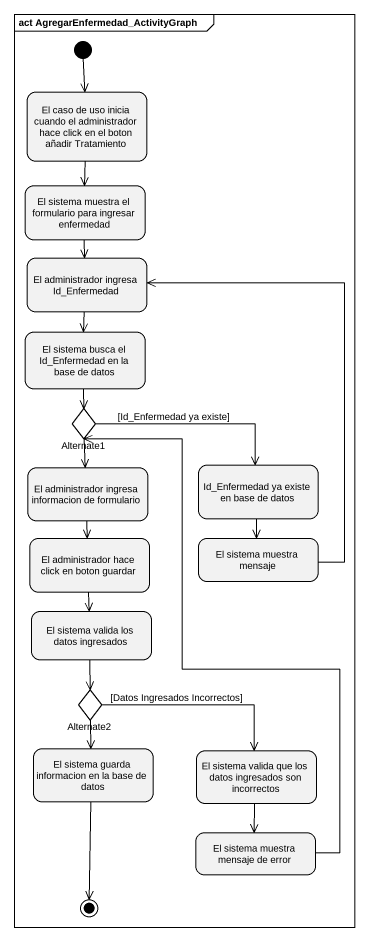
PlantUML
@startuml
mainframe act AgregarEnfermedad_ActivityGraph
hide empty description
state "El caso de uso inicia cuando el administrador hace click en el boton añadir Tratamiento" as El_caso_de_uso_inicia
state "El sistema muestra el formulario para ingresar enfermedad" as El_sistema_muestra_el
state "El administrador ingresa Id_Enfermedad" as El_administrador_ingresa_Id
state "El sistema busca el Id_Enfermedad en la base de datos" as El_sistema_busca_el_Id
state Alternate1 <<choice>>
state "El administrador ingresa informacion de formulario" as El_administrador_ingresa
state "Id_Enfermedad ya existe en base de datos" as Id_Enfermedad_ya_existe_en
state "El administrador hace click en boton guardar" as El_administrador_hace_click
state "El sistema muestra mensaje" as El_sistema_muestra_mensaje
state "El sistema valida los datos ingresados" as El_sistema_valida_los_datos
state Alternate2 <<choice>>
state "El sistema guarda informacion en la base de datos" as El_sistema_guarda
state "El sistema valida que los datos ingresados son incorrectos" as El_sistema_valida_que_los
state "El sistema muestra mensaje de error" as El_sistema_muestra_mensaje_2
[*] --> El_caso_de_uso_inicia
El_caso_de_uso_inicia --> El_sistema_muestra_el
El_sistema_muestra_el --> El_administrador_ingresa_Id
El_administrador_ingresa_Id --> El_sistema_busca_el_Id
El_sistema_busca_el_Id --> Alternate1
Alternate1 --> El_administrador_ingresa
Alternate1 -right-> Id_Enfermedad_ya_existe_en : [Id_Enfermedad ya existe]
El_administrador_ingresa --> El_administrador_hace_click
Id_Enfermedad_ya_existe_en --> El_sistema_muestra_mensaje
El_administrador_hace_click --> El_sistema_valida_los_datos
El_sistema_muestra_mensaje -up-> El_administrador_ingresa_Id
El_sistema_valida_los_datos --> Alternate2
Alternate2 --> El_sistema_guarda
Alternate2 -right-> El_sistema_valida_que_los : [Datos Ingresados Incorrectos]
El_sistema_valida_que_los --> El_sistema_muestra_mensaje_2
El_sistema_muestra_mensaje_2 -up-> Alternate1
El_sistema_guarda --> [*]
@enduml
